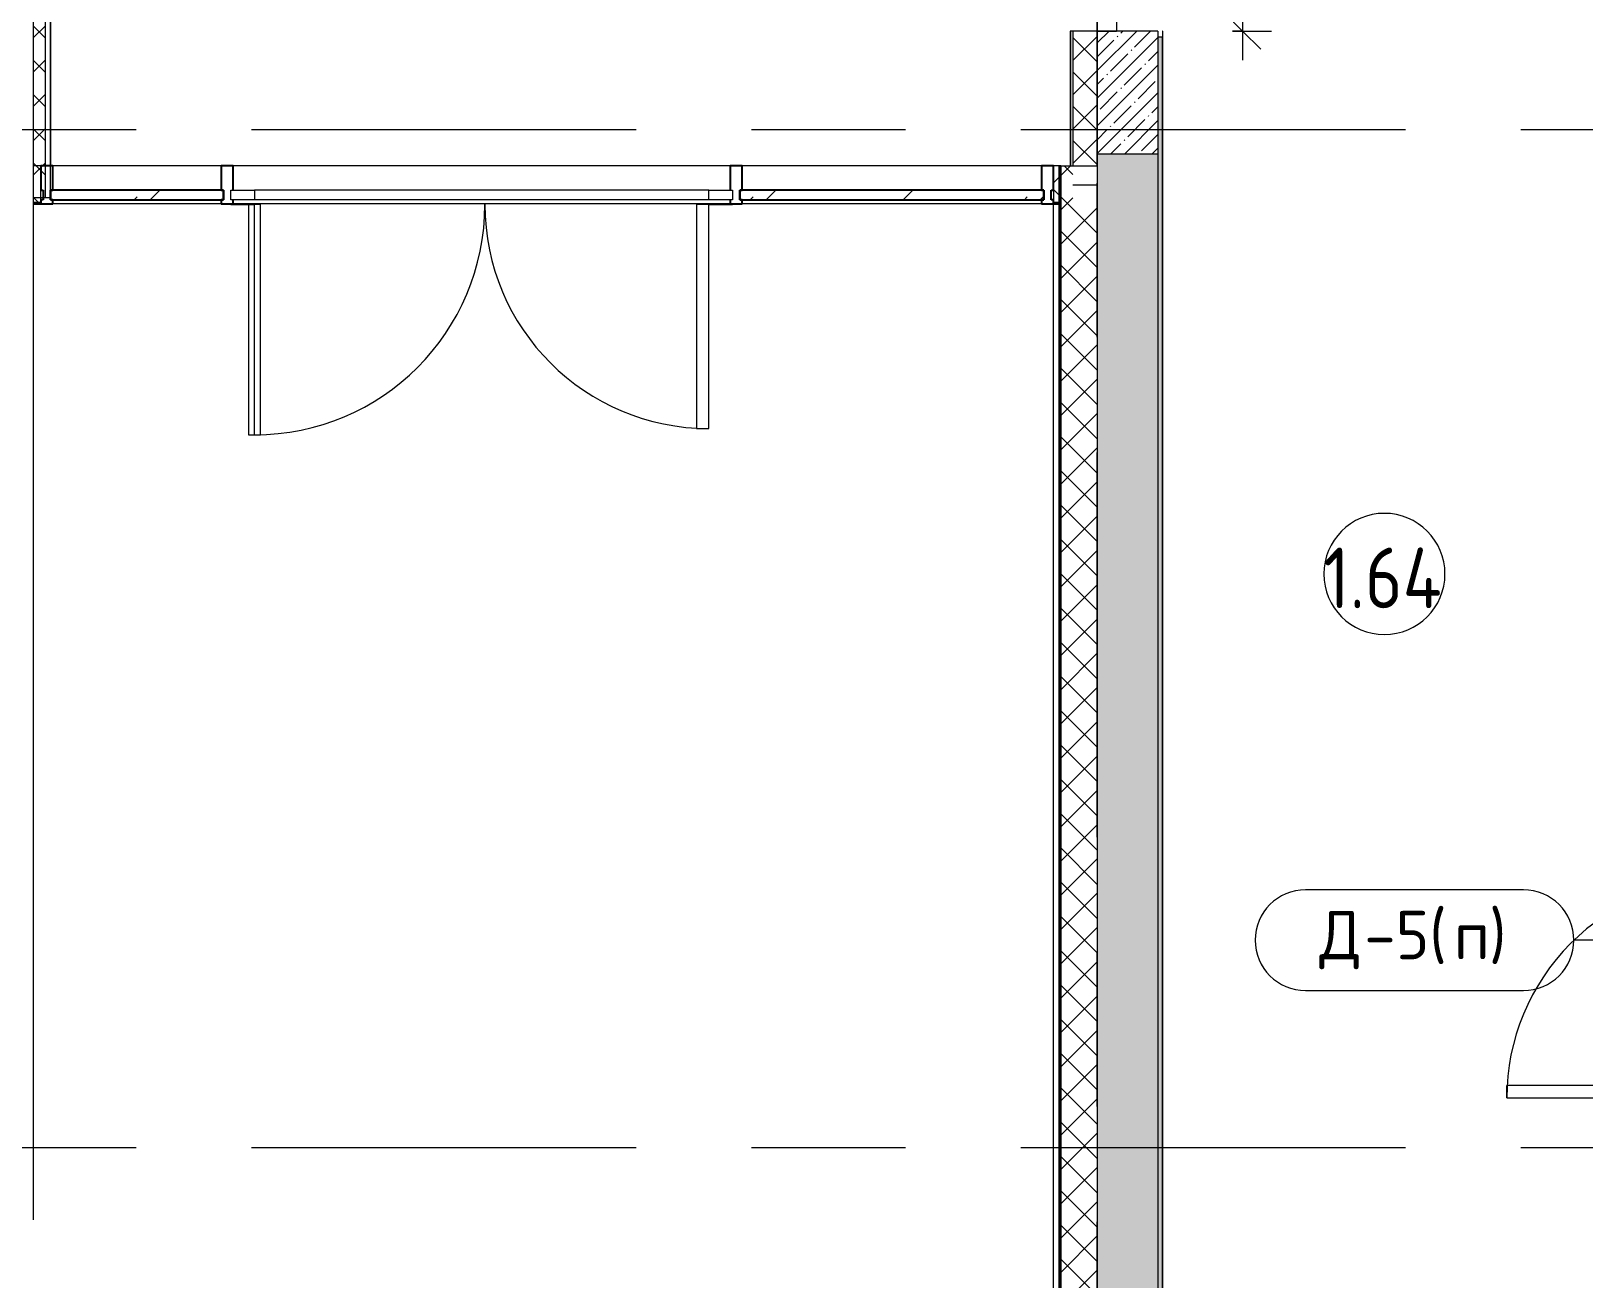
# Model space of a CAD drawing. Header units: millimetres. Extents: x 81459 to 274965, y -8553 to 29000.
# Drawn here: x 84960 to 91368, y 3057 to 8206 of the extents above; entities that cross this region are included whole.
import ezdxf

# ---------------------------------------------------------------- set-up
doc = ezdxf.new("R2010")
doc.units = ezdxf.units.MM
doc.linetypes.add('Осевая', pattern=[3175, 635, -476.25, 1587.5, -476.25])
for name, color, linetype, lineweight in [('A-ANNO-DIMS', 7, 'Continuous', 9), ('A-ANNO-DIMS-100', 7, 'Continuous', 9), ('A-AREA-IDEN', 7, 'Continuous', 9), ('A-DETL-GENF', 7, 'Continuous', 9), ('A-DOOR-IDEN', 7, 'Continuous', 9), ('A-GLAZ-CURT', 7, 'Continuous', 9), ('A-GLAZ-CURT-1', 7, 'Continuous', 25), ('A-GLAZ-CWMG', 7, 'Continuous', 9), ('A-GLAZ-CWMG-1', 7, 'Continuous', 25), ('A-WALL', 7, 'Continuous', 9), ('I-WALL', 7, 'Continuous', 9), ('Оси-2', 7, 'Осевая', 9)]:
    doc.layers.add(name, color=color, linetype=linetype, lineweight=lineweight)
for name, color, linetype, lineweight, true_color in [('A-DOOR-1', 1, 'Continuous', 9, 0xff0000), ('A-DOOR-2', 1, 'Continuous', 13, 0xff0000), ('A-DOOR-FRAM-1', 1, 'Continuous', 13, 0xff0000), ('A-WALL-1', 7, 'Continuous', 9, 0x3c3c3c), ('A-WALL-FNSH-1', 7, 'Continuous', 9, 0x3c3c3c)]:
    doc.layers.add(name, color=color, linetype=linetype, lineweight=lineweight, true_color=true_color)
doc.styles.add('GOST Common', font='GOST_Common.ttf', dxfattribs={"height": 200})
doc.styles.add('GOST Common_1', font='GOST_Common.ttf', dxfattribs={"width": 0.9, "height": 250})
doc.styles.add('ISOCPEUR', font='isocpeur.ttf', dxfattribs={"width": 0.9, "height": 250})
doc.dimstyles.new('ISO-2_5_0_9К_БОЛЬШОЙ', dxfattribs={"dimscale": 304.8, "dimtxt": 248.995294, "dimasz": 0.492126, "dimexe": 0.393701, "dimexo": 0.984252, "dimgap": 0, "dimtad": 1, "dimdec": 0, "dimrnd": 10, "dimzin": 0, "dimdsep": 46, "dimtxsty": 'ISOCPEUR', "dimblk1": 'OBLIQUE', "dimblk2": 'OBLIQUE', "dimsah": 1, "dimcen": 0.09, "dimdle": 0.393701, "dimazin": 0, "dimtfac": 1, "dimtdec": 4, "dimtix": 1, "dimtmove": 0, "dimatfit": 3, "dimfxl": 1, "dimtvp": 1, "dimtolj": 1, "dimtzin": 0, "dimarcsym": 2})
pattern_1 = [(45, (0, 0), (-70.71068, 70.71068), []), (135, (0, 0), (-70.71068, -70.71068), [])]
pattern_2 = [(45, (0, 0), (-57.024626, 57.024626), []), (45, (57.025, 0), (-57.024626, 57.024626), [100.806, -20.161, 3.353, -16.808])]

# ---------------------------------------------------------------- blocks, each defined once
blk = doc.blocks.new('110_Дверь_СКБ_2Ст - Д-5_п_ Из игровой в коридор-32215844-План заполнения и маркировки дверных проемов 1 этажа в осях 23_1-33')
at = {"layer": 'A-DOOR-1'}
for centre, radius, start, end in [((-637.5, 40), 900, 0, 90), ((662.5, 40), 400, 90, 180)]:
    blk.add_arc(centre, radius, start, end, dxfattribs=at)
at = {"layer": 'A-DOOR-2'}
for p, q in [((-637.5, 940), (-587.5, 940)), ((-637.5, 940), (-637.5, 40)), ((-587.5, 40), (-587.5, 940)), ((662.5, 440), (612.5, 440)), ((612.5, 40), (612.5, 440)), ((662.5, 440), (662.5, 40)), ((-637.5, 40), (-587.5, 40)), ((662.5, 40), (612.5, 40))]:
    blk.add_line(p, q, dxfattribs=at)
at = {"layer": 'A-DOOR-FRAM-1'}
for p, q in [((-637.5, 40), (-687.5, 40)), ((-687.5, 40), (-687.5, -40)), ((-637.5, 40), (-637.5, -10)), ((712.5, 40), (662.5, 40)), ((662.5, 40), (662.5, -10)), ((712.5, 40), (712.5, -40)), ((-627.5, -40), (-687.5, -40)), ((-637.5, -10), (-627.5, -10)), ((-627.5, -10), (-627.5, -40)), ((652.5, -10), (662.5, -10)), ((652.5, -10), (652.5, -40)), ((712.5, -40), (652.5, -40))]:
    blk.add_line(p, q, dxfattribs=at)
blk = doc.blocks.new('110_Дверь_СКБ_2Ст - Д-2а_п_ Из коридора на лестницу-32215424-План заполнения и маркировки дверных проемов 1 этажа в осях 23_1-33')
at = {"layer": 'A-DOOR-1'}
for centre, radius, start, end in [((-637.5, 125), 900, 0, 90), ((662.5, 125), 400, 90, 180)]:
    blk.add_arc(centre, radius, start, end, dxfattribs=at)
at = {"layer": 'A-DOOR-2'}
for p, q in [((-637.5, 1025), (-587.5, 1025)), ((-637.5, 1025), (-637.5, 125)), ((-587.5, 125), (-587.5, 1025)), ((662.5, 525), (612.5, 525)), ((612.5, 125), (612.5, 525)), ((662.5, 525), (662.5, 125)), ((-637.5, 125), (-587.5, 125)), ((662.5, 125), (612.5, 125))]:
    blk.add_line(p, q, dxfattribs=at)
at = {"layer": 'A-DOOR-FRAM-1'}
for p, q in [((-637.5, 125), (-687.5, 125)), ((-687.5, 125), (-687.5, 45)), ((-637.5, 125), (-637.5, 75)), ((-637.5, 75), (-627.5, 75)), ((-627.5, 75), (-627.5, 45)), ((652.5, 75), (662.5, 75)), ((652.5, 75), (652.5, 45)), ((712.5, 125), (662.5, 125)), ((662.5, 125), (662.5, 75)), ((712.5, 125), (712.5, 45)), ((-627.5, 45), (-687.5, 45)), ((712.5, 45), (652.5, 45))]:
    blk.add_line(p, q, dxfattribs=at)
blk = doc.blocks.new('Системная панель - Стекло - 40мм-24251897-План заполнения и маркировки дверных проемов 1 этажа в осях 23_1-33')
at = {"layer": 'A-GLAZ-CURT'}
h = blk.add_hatch(dxfattribs=at)
h.set_pattern_fill('FP_8', color=256, style=0, pattern_type=2)
h.set_pattern_definition([(45, (-85497.5, -7410), (-282.8427, 282.8427), [200, -600]), (45, (-85697.5, -7510), (-282.8427, 282.8427), [600, -200]), (45, (-85297.5, -7610), (-282.8427, 282.8427), [200, -600])])
h.paths.add_polyline_path([(357.5, 0), (357.5, 40), (-357.5, 40), (-357.5, 0), (-162, 0)])
at = {"layer": 'A-GLAZ-CURT-1'}
for p, q in [((357.5, 40), (-357.5, 40)), ((-357.5, 40), (-357.5, 0)), ((-357.5, 0), (357.5, 0)), ((357.5, 0), (357.5, 40))]:
    blk.add_line(p, q, dxfattribs=at)
blk = doc.blocks.new('Прямоугольный импост - Импост структурный с накладкой - 160мм-24251894-План заполнения и маркировки дверных проемов 1 этажа в осях 23_1-33')
at = {"layer": 'A-GLAZ-CWMG'}
for p, q in [((85745, 7650), (85050, 7650)), ((85745, 7493), (85050, 7493))]:
    blk.add_line(p, q, dxfattribs=at)
blk = doc.blocks.new('Прямоугольный импост - Импост структурный с накладкой - 160мм-22875586-План заполнения и маркировки дверных проемов 1 этажа в осях 23_1-33')
at = {"layer": 'A-GLAZ-CWMG-1'}
for p, q in [((-50, 0), (-50, 17)), ((-50, 17), (0, 17)), ((-40, 0), (-50, 0)), ((-40, -40), (-40, 0)), ((0, 0), (-10, 0)), ((-10, 0), (-10, -40)), ((0, 17), (0, 0)), ((-50, -140), (-50, -40)), ((-50, -40), (-40, -40)), ((-10, -40), (0, -40)), ((0, -40), (0, -140)), ((0, -140), (-50, -140))]:
    blk.add_line(p, q, dxfattribs=at)
blk = doc.blocks.new('Системная панель - Стекло - 40мм-24251898-План заполнения и маркировки дверных проемов 1 этажа в осях 23_1-33')
at = {"layer": 'A-GLAZ-CURT'}
h = blk.add_hatch(dxfattribs=at)
h.set_pattern_fill('FP_9', color=256, style=0, pattern_type=2)
h.set_pattern_definition([(45, (-88612.5, -7410), (-282.8427, 282.8427), [200, -600]), (45, (-88812.5, -7510), (-282.8427, 282.8427), [600, -200]), (45, (-88412.5, -7610), (-282.8427, 282.8427), [200, -600])])
h.paths.add_polyline_path([(627.5, 0), (627.5, 40), (-627.5, 40), (-627.5, 0), (46.1, 0)])
at = {"layer": 'A-GLAZ-CURT-1'}
for p, q in [((627.5, 40), (-627.5, 40)), ((-627.5, 40), (-627.5, 0)), ((627.5, 0), (627.5, 40)), ((-627.5, 0), (627.5, 0))]:
    blk.add_line(p, q, dxfattribs=at)
blk = doc.blocks.new('Прямоугольный импост - Импост структурный с накладкой - 160мм-24251895-План заполнения и маркировки дверных проемов 1 этажа в осях 23_1-33')
at = {"layer": 'A-GLAZ-CWMG'}
for p, q in [((89130, 7650), (87895, 7650)), ((89130, 7493), (87895, 7493))]:
    blk.add_line(p, q, dxfattribs=at)
blk = doc.blocks.new('Прямоугольный импост - Импост структурный с накладкой - 160мм-18691755-План заполнения и маркировки дверных проемов 1 этажа в осях 23_1-33')
at = {"layer": 'A-GLAZ-CWMG-1'}
for p, q in [((-25, 0), (-25, 17)), ((-25, 17), (25, 17)), ((25, 0), (15, 0)), ((15, 0), (15, -40)), ((25, 17), (25, 0)), ((-25, -140), (-25, -40)), ((15, -40), (25, -40)), ((25, -40), (25, -140)), ((25, -140), (-25, -140))]:
    blk.add_line(p, q, dxfattribs=at)
blk = doc.blocks.new('Дверь_Витражная_СКБ_2Ст - ВВ-17-31911620-План заполнения и маркировки дверных проемов 1 этажа в осях 23_1-33')
at = {"layer": 'A-DETL-GENF'}
for p, q in [((-1035, -20), (-1035, -17)), ((-1035, -17), (-1035, -20)), ((-937, -20), (-1035, -20)), ((-1035, -20), (-937, -20)), ((-913, -20), (-963, -20)), ((-963, -20), (-963, -970)), ((-937, -17), (-937, -20)), ((-937, -20), (-937, -17)), ((-913, -970), (-913, -20)), ((887, -20), (887, -944)), ((937, -20), (887, -20)), ((937, -17), (937, -20)), ((937, -17), (937, -20)), ((937, -944), (937, -20)), ((937, -20), (1035, -20)), ((937, -20), (1035, -20)), ((1035, -20), (1035, -17)), ((1035, -20), (1035, -17)), ((887, -944), (937, -944)), ((-963, -970), (-913, -970))]:
    blk.add_line(p, q, dxfattribs=at)
at = {"layer": 'A-DOOR-1'}
for p, q in [((-937, -970), (-937, -20)), ((937, -944), (937, -20))]:
    blk.add_line(p, q, dxfattribs=at)
for centre, radius, start, end in [((-937, -20), 950, 270, 0), ((937, -20), 924, 180, 270)]:
    blk.add_arc(centre, radius, start, end, dxfattribs=at)
at = {"layer": 'A-DOOR-2'}
for p, q in [((-1035, 40), (-937, 40)), ((-1035, 0), (-1035, 40)), ((-937, 40), (-937, 0)), ((937, 40), (1035, 40)), ((937, 0), (937, 40)), ((1035, 40), (1035, 0)), ((-937, 0), (-1035, 0)), ((1035, 0), (937, 0))]:
    blk.add_line(p, q, dxfattribs=at)
blk = doc.blocks.new('Прямоугольный импост - Импост структурный с накладкой - 160мм-20587511-План заполнения и маркировки дверных проемов 1 этажа в осях 23_1-33')
at = {"layer": 'A-GLAZ-CWMG'}
for p, q in [((87845, 7650), (85795, 7650)), ((87757, 7550), (85883, 7550)), ((87757, 7510), (85883, 7510)), ((87845, 7493), (85795, 7493))]:
    blk.add_line(p, q, dxfattribs=at)
blk = doc.blocks.new('Прямоугольный импост - Импост структурный с накладкой - 160мм-V3-План заполнения и маркировки дверных проемов 1 этажа в осях 23_1-33')
at = {"layer": 'A-GLAZ-CWMG-1'}
for p, q in [((-25, 0), (-25, 17)), ((-25, 17), (25, 17)), ((-15, 0), (-25, 0)), ((-15, -40), (-15, 0)), ((25, 17), (25, 0)), ((-25, -140), (-25, -40)), ((-25, -40), (-15, -40)), ((25, -40), (25, -140)), ((25, -140), (-25, -140))]:
    blk.add_line(p, q, dxfattribs=at)
blk = doc.blocks.new('Прямоугольный импост - Импост структурный с накладкой - 160мм-22875598-План заполнения и маркировки дверных проемов 1 этажа в осях 23_1-33')
at = {"layer": 'A-GLAZ-CWMG-1'}
for p, q in [((0, 17), (-50, 17)), ((-50, 17), (-50, 0)), ((-50, 0), (-40, 0)), ((-40, 0), (-40, -40)), ((-10, -40), (-10, 0)), ((-10, 0), (0, 0)), ((0, 0), (0, 17)), ((-40, -40), (-50, -40)), ((-50, -40), (-50, -140)), ((0, -40), (-10, -40)), ((0, -140), (0, -40)), ((-50, -140), (0, -140))]:
    blk.add_line(p, q, dxfattribs=at)
blk = doc.blocks.new('DET_L_Линия разрыва - М100-30654842-План заполнения и маркировки дверных проемов 1 этажа в осях 23_1-33')
at = {"layer": 'A-DETL-GENF'}
blk.add_line((24079.7, 0), (12339.9, 0), dxfattribs=at)
blk = doc.blocks.new('М_двери - Типоразмер_рамка-25223575-План заполнения и маркировки дверных проемов 1 этажа в осях 23_1-33')
at = {"layer": 'A-DOOR-IDEN'}
for p, q in [((4.496, 2.08), (-4.496, 2.08)), ((-4.496, -2.08), (4.496, -2.08))]:
    blk.add_line(p, q, dxfattribs=at)
for centre, start, end in [((-4.496, 0), 90, 270), ((4.496, 0), 270, 90)]:
    blk.add_arc(centre, 2.08, start, end, dxfattribs=at)
blk = doc.blocks.new('Марка_Помещения - Номер-25198446-План заполнения и маркировки дверных проемов 1 этажа в осях 23_1-33')
at = {"layer": 'A-AREA-IDEN'}
for start, end in [(360, 180), (180, 360)]:
    blk.add_arc((0, 0), 2.5, start, end, dxfattribs=at)
blk = doc.blocks.new('DIMBLOCK38-План заполнения и маркировки дверных проемов 1 этажа в осях 23_1-33')
at = {"layer": 'A-ANNO-DIMS-100', "lineweight": 20}
for p, q in [((89959.5, 9606.1), (89884.5, 9681.1)), ((89959.5, 9606.1), (90034.5, 9531.1)), ((89959.5, 8206.1), (89884.5, 8281.1)), ((89959.5, 8206.1), (90034.5, 8131.1))]:
    blk.add_line(p, q, dxfattribs=at)
at = {"layer": 'A-ANNO-DIMS-100'}
for p, q in [((89959.5, 9726.1), (89959.5, 8086.1)), ((89918, 9606.1), (90079.5, 9606.1)), ((89959.5, 9606.1), (89918, 9606.1)), ((89918, 8206.1), (90079.5, 8206.1)), ((89959.5, 8206.1), (89918, 8206.1))]:
    blk.add_line(p, q, dxfattribs=at)
at = {"layer": 'A-ANNO-DIMS-100', "color": 0, "insert": (89632.9, 8599.6), "char_height": 250, "width": 735.494, "attachment_point": 1, "rotation": 90, "line_spacing_factor": 1.149209, "style": 'ISOCPEUR'}
blk.add_mtext('1400', dxfattribs=at)
blk = doc.blocks.new('_Oblique')
at = {"color": 0, "linetype": 'ByBlock', "lineweight": -2}
blk.add_line((-0.5, -0.5), (0.5, 0.5), dxfattribs=at)

msp = doc.modelspace()

# ---------------------------------------------------------------- hatches: boundary and pattern name
at = {"layer": 'A-WALL'}
h = msp.add_hatch(dxfattribs=at)
h.set_pattern_fill('FP_5', color=256, style=0, pattern_type=2)
h.set_pattern_definition(pattern_1)
h.paths.add_polyline_path([(89202, 7500), (89202, 7650), (89180, 7650), (89180, 7500)])
h.paths.add_polyline_path([(85000, 7500), (85000, 7650), (84970.7, 7650), (84970.7, 7500)])
h = msp.add_hatch(dxfattribs=at)
h.set_pattern_fill('FP_5', color=256, style=0, pattern_type=2)
h.set_pattern_definition(pattern_1)
h.paths.add_polyline_path([(89210, -100), (89360, -100), (89360, 7500), (89260, 7500), (89260, 7650), (89210, 7650), (89210, 2655.6)])
at = {"layer": 'I-WALL'}
h = msp.add_hatch(dxfattribs=at)
h.set_pattern_fill('FP_2', color=256, style=0, pattern_type=2)
h.set_pattern_definition(pattern_2)
h.paths.add_polyline_path([(89610, 7700), (89610, 8206.1), (89360, 8206.1), (89360, 7700)])
h.paths.add_polyline_path([(89610, 9606.1), (89610, 10600), (89360, 10600), (89360, 9606.1)])
h = msp.add_hatch(dxfattribs=at)
h.set_pattern_fill('FP_5', color=256, style=0, pattern_type=2)
h.set_pattern_definition(pattern_1)
h.paths.add_polyline_path([(89360, 7650), (89360, 8206.1), (89260, 8206.1), (89260, 7650)])
h.paths.add_polyline_path([(89260, 9606.1), (89360, 9606.1), (89360, 10443), (89260, 10443), (89260, 9963.3)])
h = msp.add_hatch(dxfattribs=at)
h.set_pattern_fill('FP_31', color=256, style=0, pattern_type=2)
h.set_pattern_definition([(0, (0, 0), (121.92, 30.48), [10.058, -81.382, 10.058, -81.382, -487.68]), (0, (0, 0), (121.92, 30.48), [-182.88, 10.058, -172.822, 10.058, -81.382, -213.36]), (0, (0, 0), (121.92, 30.48), [-457.2, 10.058, -50.902, 10.058, -142.342]), (120, (45.72, 15.24), (-87.356454, 90.345817), [10.058, -81.382, 10.058, -81.382, -487.68]), (120, (45.72, 15.24), (-87.356454, 90.345817), [-182.88, 10.058, -172.822, 10.058, -81.382, -213.36]), (120, (45.72, 15.24), (-87.356454, 90.345817), [-457.2, 10.058, -50.902, 10.058, -142.342]), (240, (60.96, 76.2), (-34.563546, -120.825817), [10.058, -81.382, 10.058, -81.382, -487.68]), (240, (60.96, 76.2), (-34.563546, -120.825817), [-182.88, 10.058, -172.822, 10.058, -81.382, -213.36]), (240, (60.96, 76.2), (-34.563546, -120.825817), [-457.2, 10.058, -50.902, 10.058, -142.342])])
h.paths.add_polyline_path([(89630, 150), (89630, 8181.1), (89610, 8181.1), (89610, 150)])
h.paths.add_polyline_path([(89610, 9631.1), (89630, 9631.1), (89630, 10380), (89610, 10380), (89610, 9963.3)])
h = msp.add_hatch(dxfattribs=at)
h.set_pattern_fill('FP_5', color=256, style=0, pattern_type=2)
h.set_pattern_definition(pattern_1)
h.paths.add_polyline_path([(85020, 7520), (85020, 9195), (84970.7, 9194.7), (84970.7, 7520)])
h = msp.add_hatch(dxfattribs=at)
h.set_pattern_fill('FP_2', color=256, style=0, pattern_type=2)
h.set_pattern_definition(pattern_2)
h.paths.add_polyline_path([(89360, 150), (89610, 150), (89610, 7700), (89360, 7700), (89360, 2655.6)])

# ---------------------------------------------------------------- linework, layer by layer
at = {"layer": 'A-DOOR-IDEN'}
msp.add_line((91990, 4455), (91326.8, 4455), dxfattribs=at)
at = {"layer": 'A-WALL'}
for p, q in [((85020, 7520), (85020, 9195)), ((85040, 9175), (85040, 7650)), ((89250, 8206.1), (89250, 7650)), ((89260, 8206.1), (89260, 7650)), ((89360, 7650), (89360, 8206.1)), ((89630, 170), (89630, 8181.1)), ((89202, 7650), (89202, 7492)), ((89207, 7650), (89207, -253)), ((89210, 7650), (89210, -250)), ((89210, 7650), (89360, 7650)), ((89260, 7571), (89360, 7571)), ((84970.7, 7500), (85000, 7500)), ((89180, 7500), (89202, 7500)), ((84970.7, 7497), (85000, 7497)), ((89180, 7497), (89202, 7497)), ((89180, -280), (89180, 7492))]:
    msp.add_line(p, q, dxfattribs=at)
at = {"layer": 'A-WALL-1'}
for p, q in [((89610, 8206.1), (89260, 8206.1)), ((89360, 8206.1), (89360, -100)), ((89610, 8206.1), (89610, 150)), ((89630, 8181.1), (89610, 8181.1)), ((89360, 7700), (89610, 7700)), ((85000, 7650), (84970.7, 7650)), ((85000, 7500), (85000, 7650)), ((89202, 7650), (89180, 7650)), ((89180, 7650), (89180, 7500)), ((84970.7, 7520), (85020, 7520))]:
    msp.add_line(p, q, dxfattribs=at)
at = {"layer": 'A-WALL-FNSH-1'}
for p, q in [((85041, 7650), (85041, 9174)), ((89260, 8206.1), (89249, 8206.1)), ((89249, 8206.1), (89249, 7650)), ((89630, 8206.1), (89630, 8181.1)), ((89631, 8206.1), (89630, 8206.1)), ((89631, 171), (89631, 8206.1)), ((85040, 7520), (85040, 7650)), ((85040, 7650), (85041, 7650)), ((89210, 7650), (89202, 7650)), ((85000, 7492), (85000, 7500)), ((85020, 7520), (85040, 7520)), ((89180, 7500), (89180, 7492)), ((84970.7, 7492), (85000, 7492)), ((89180, 7492), (89202, 7492)), ((89202, 7492), (89202, -258))]:
    msp.add_line(p, q, dxfattribs=at)
at = {"layer": 'Оси-2'}
for p, q in [((89360, 593.7), (89360, 19415.1)), ((84758.6, 7800), (122760, 7800)), ((84758.6, 3600), (122760, 3600))]:
    msp.add_line(p, q, dxfattribs=at)

# ---------------------------------------------------------------- block references
at = {"layer": 'A-AREA-IDEN', "xscale": 99.99999999999993, "yscale": 99.99999999999993, "zscale": 99.99999999999993}
msp.add_blockref('Марка_Помещения - Номер-25198446-План заполнения и маркировки дверных проемов 1 этажа в осях 23_1-33', (90545.1, 5966.1), dxfattribs=at)
at = {"layer": 'A-DETL-GENF', "rotation": 270.0000000000003}
msp.add_blockref('DET_L_Линия разрыва - М100-30654842-План заполнения и маркировки дверных проемов 1 этажа в осях 23_1-33', (84970.7, 27380.8), dxfattribs=at)
at = {"layer": 'A-DOOR-1'}
for name, p, rotation in [('110_Дверь_СКБ_2Ст - Д-2а_п_ Из коридора на лестницу-32215424-План заполнения и маркировки дверных проемов 1 этажа в осях 23_1-33', (89485, 8893.6), 90), ('110_Дверь_СКБ_2Ст - Д-5_п_ Из игровой в коридор-32215844-План заполнения и маркировки дверных проемов 1 этажа в осях 23_1-33', (91990, 4442.5), 89.99999999999991)]:
    msp.add_blockref(name, p, dxfattribs=dict(at, rotation=rotation))
msp.add_blockref('Дверь_Витражная_СКБ_2Ст - ВВ-17-31911620-План заполнения и маркировки дверных проемов 1 этажа в осях 23_1-33', (86820, 7510), dxfattribs=at)
at = {"layer": 'A-DOOR-IDEN', "xscale": 99.99999999999993, "yscale": 99.99999999999993, "zscale": 99.99999999999993}
msp.add_blockref('М_двери - Типоразмер_рамка-25223575-План заполнения и маркировки дверных проемов 1 этажа в осях 23_1-33', (90669.2, 4455), dxfattribs=at)
at = {"layer": 'A-GLAZ-CURT'}
for name, p in [('Системная панель - Стекло - 40мм-24251897-План заполнения и маркировки дверных проемов 1 этажа в осях 23_1-33', (85397.5, 7510)), ('Системная панель - Стекло - 40мм-24251898-План заполнения и маркировки дверных проемов 1 этажа в осях 23_1-33', (88512.5, 7510))]:
    msp.add_blockref(name, p, dxfattribs=at)
at = {"layer": 'A-GLAZ-CWMG', "rotation": 180}
msp.add_blockref('Прямоугольный импост - Импост структурный с накладкой - 160мм-22875598-План заполнения и маркировки дверных проемов 1 этажа в осях 23_1-33', (85000, 7510), dxfattribs=at)
at = {"layer": 'A-GLAZ-CWMG'}
for name in ['Прямоугольный импост - Импост структурный с накладкой - 160мм-24251894-План заполнения и маркировки дверных проемов 1 этажа в осях 23_1-33', 'Прямоугольный импост - Импост структурный с накладкой - 160мм-20587511-План заполнения и маркировки дверных проемов 1 этажа в осях 23_1-33', 'Прямоугольный импост - Импост структурный с накладкой - 160мм-24251895-План заполнения и маркировки дверных проемов 1 этажа в осях 23_1-33']:
    msp.add_blockref(name, (0, 0), dxfattribs=at)
at = {"layer": 'A-GLAZ-CWMG', "extrusion": (0, 0, -1), "rotation": 180}
for name, p in [('Прямоугольный импост - Импост структурный с накладкой - 160мм-V3-План заполнения и маркировки дверных проемов 1 этажа в осях 23_1-33', (-85770, 7510)), ('Прямоугольный импост - Импост структурный с накладкой - 160мм-18691755-План заполнения и маркировки дверных проемов 1 этажа в осях 23_1-33', (-87870, 7510)), ('Прямоугольный импост - Импост структурный с накладкой - 160мм-22875586-План заполнения и маркировки дверных проемов 1 этажа в осях 23_1-33', (-89180, 7510))]:
    msp.add_blockref(name, p, dxfattribs=at)

# ---------------------------------------------------------------- texts
at = {"layer": 'A-AREA-IDEN', "insert": (90294.2, 6074.7), "char_height": 250, "width": 627.721, "attachment_point": 1, "style": 'GOST Common_1'}
msp.add_mtext('1.64', dxfattribs=at)
at = {"layer": 'A-DOOR-IDEN', "char_height": 200, "attachment_point": 1, "style": 'GOST Common'}
for s, insert, width in [('\\fGOST Common|b0|i0|c204|p34|;Д', (90276.4, 4576.2), 224.472), ('-5(', (90461.7, 4576.2), 448.945), ('\\fGOST Common|b0|i0|c204|p34|;)', (90977.6, 4576.2), 96.202), ('\\fGOST Common|b0|i0|c204|p34|;п', (90832.1, 4576.2), 176.371)]:
    msp.add_mtext(s, dxfattribs=dict(at, insert=insert, width=width))

# ---------------------------------------------------------------- dimensions: what is measured, and where the dimension line sits
at = {"layer": 'A-ANNO-DIMS'}
dim = msp.add_linear_dim(base=(89959.5, 8206.1), p1=(89618, 9606.1), p2=(89618, 8206.1), angle=90, dimstyle='ISO-2_5_0_9К_БОЛЬШОЙ', override={"dimpost": '<>', "dimfxl": 1400}, dxfattribs=at)
dim.commit()
dim.dimension.update_dxf_attribs({"geometry": 'DIMBLOCK38-План заполнения и маркировки дверных проемов 1 этажа в осях 23_1-33', "text_midpoint": (89834.5, 8906.1)})

doc.saveas('drawing.dxf')
